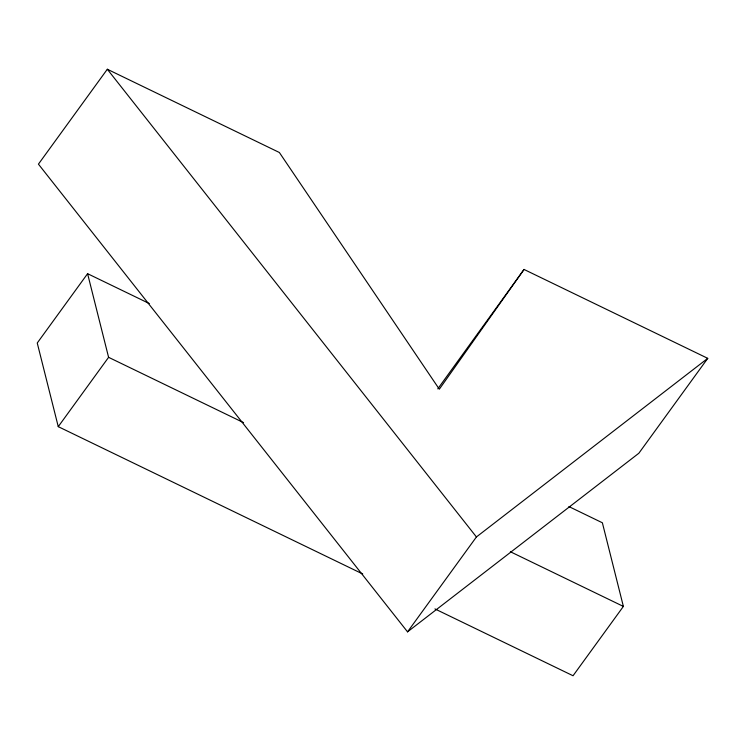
<?xml version="1.0" encoding="UTF-8"?>
<svg xmlns="http://www.w3.org/2000/svg" width="745" height="745" viewBox="0 0 745 745"><rect width="100%" height="100%" fill="white"/><g stroke="black" fill="none" stroke-linecap="round" stroke-linejoin="round"><path stroke-width="1.12" d="M437.799 388.853L524.033 269.448L707.75 358.345L638.856 453.239L407.543 631.853L38.433 164.142L107.317 69.248L279.366 152.501L439.317 389.197L524.033 269.448M149.317 303.55L87.584 273.685L37.25 343.007L58.259 426.652L362.74 573.985M58.259 426.652L108.593 357.321L87.584 273.685M407.543 631.853L476.428 536.959L707.75 358.345M568.891 506.572L602.37 522.776L623.379 606.421L573.045 675.752L434.931 608.916M108.593 357.321L243.568 422.638M510.381 551.738L623.379 606.421M107.317 69.248L476.428 536.959"/></g></svg>
